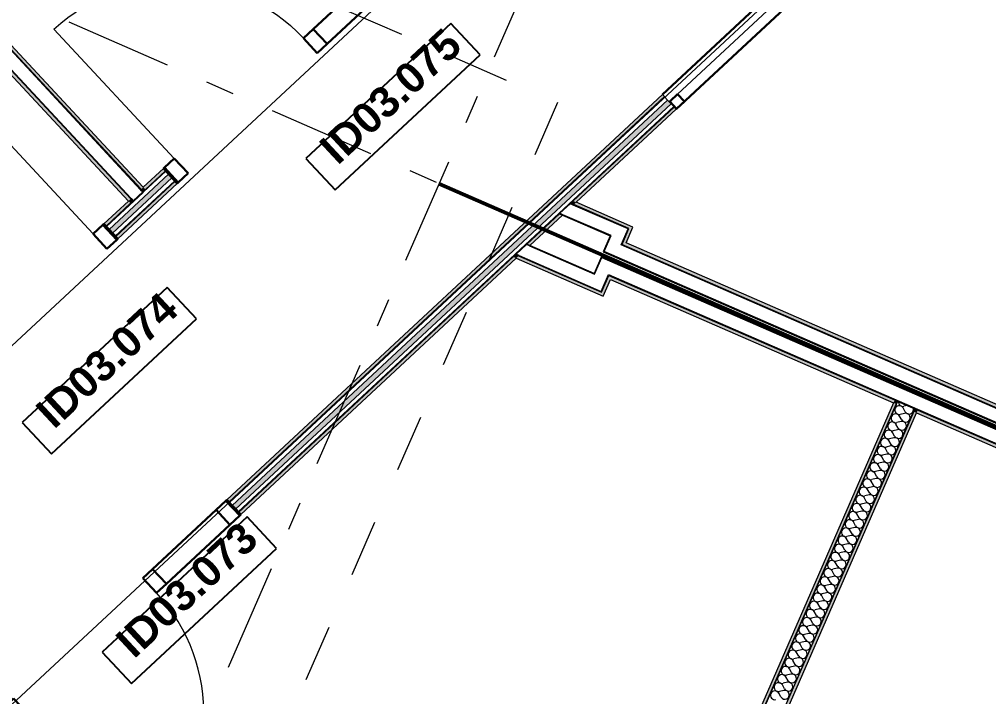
# Model space of a CAD drawing. Header units: millimetres. Extents: x -50172 to 90294, y -80883 to 25069.
# Drawn here: x -22961 to -18183, y -30092 to -26755 of the extents above; entities that cross this region are included whole.
import ezdxf
from ezdxf.enums import TextEntityAlignment as Align

# ---------------------------------------------------------------- set-up
doc = ezdxf.new("R2010")
doc.units = ezdxf.units.MM
doc.header["$MEASUREMENT"] = 0
doc.linetypes.add('Dashed', pattern=[564.444447, 282.222223, -282.222223])
doc.linetypes.add('Double Dashed', pattern=[1093.611073, 529.166651, -211.666656, 141.111112, -211.666656])
for name, color, linetype in [('A-95-MC_Marker_Section_P2.Marker', 7, 'Continuous'), ('New_A-05-M_Gross_Int_Circulation', 7, 'Continuous'), ('New_A-15-MG_Structural_Grid_Phase_2', 7, 'Continuous'), ('New_A-25-M_Wall_Int', 7, 'Continuous'), ('New_ArchiCAD Door Markers', 7, 'Continuous'), ('New_ArchiCAD Doors', 7, 'Continuous'), ('New_ArchiCAD Windows', 7, 'Continuous')]:
    doc.layers.add(name, color=color, linetype=linetype)
for name, color, linetype, lineweight in [('A-95-MC_Marker_Section_P2.Marker_Pen_No__1', 7, 'Continuous', 13), ('New_A-25-M_Wall_Int_Pen_No__1', 7, 'Continuous', 13), ('New_A-95-P_Drawing_Pen_No__156', 5, 'Continuous', 50), ('New_ArchiCAD Door Markers_Pen_No__1', 7, 'Continuous', 13), ('New_ArchiCAD Door Markers_Pen_No__5', 7, 'Continuous', 25), ('New_ArchiCAD Doors_Pen_No__1', 7, 'Continuous', 13), ('New_ArchiCAD Windows_Pen_No__1', 7, 'Continuous', 13), ('New_ArchiCAD Windows_Pen_No__83', 8, 'Continuous', 20), ('New_ArchiCAD Zone Stamps_Pen_No__6', 7, 'Continuous', 35)]:
    doc.layers.add(name, color=color, linetype=linetype, lineweight=lineweight)
for name, color, linetype, lineweight, true_color in [('New_A-05-M_Gross_Int_Circulation_Pen_No__74', 7, 'Continuous', 20, 0x606060), ('New_A-05-M_Gross_Int_Plant_Pen_No__74', 7, 'Continuous', 20, 0x606060), ('New_A-15-MG_Structural_Grid_Phase_2_Pen_No__222', 7, 'Continuous', 13, 0x65af33), ('New_A-25-M_Wall_Int_Pen_No__107', 7, 'Continuous', 15, 0xa6a6a6), ('New_ArchiCAD Doors_Pen_No__43', 7, 'Continuous', 30, 0x444444), ('New_ArchiCAD Doors_Pen_No__63', 7, 'Continuous', 20, 0x606060), ('New_ArchiCAD Windows_Pen_No__23', 7, 'Continuous', 30, 0x2a2a2a), ('New_ArchiCAD Windows_Pen_No__43', 7, 'Continuous', 30, 0x444444)]:
    doc.layers.add(name, color=color, linetype=linetype, lineweight=lineweight, true_color=true_color)
doc.styles.add('GENERATED_STYLE_1', font='')
doc.styles.add('GENERATED_STYLE_2', font='')
doc.styles.add('GENERATED_STYLE_3', font='')
doc.styles.add('GENERATED_STYLE_4', font='')
doc.styles.get('GENERATED_STYLE_1').set_extended_font_data('Arial', bold=True)
doc.styles.get('GENERATED_STYLE_2').set_extended_font_data('Swis721 BT', bold=True)
doc.styles.get('GENERATED_STYLE_3').set_extended_font_data('Arial')
doc.styles.get('GENERATED_STYLE_4').set_extended_font_data('Swis721 BT')
doc.linetypes.add('Double Slash', pattern='A,0,[1,EC-MA-00-03-DR-A-00371 Phase 2 Central Wing Third Floor GA-S2-P161.Shx,S=15.679012,R=0,X=0,Y=0],-1975.555563,0', length=1975.555563)

# ---------------------------------------------------------------- blocks, each defined once
blk = doc.blocks.new('Corridor 02-Third_INB 3152_2_1', base_point=(-27291.1, -30973.4))
at = {"layer": 'New_A-05-M_Gross_Int_Circulation_Pen_No__74', "linetype": 'Continuous'}
for p, q in [((-6645.4, -13146), (-25292.6, -30497.4)), ((-24435.4, -31464.6), (-5754.5, -14103.4))]:
    blk.add_line(p, q, dxfattribs=at)
at = {"layer": 'New_ArchiCAD Zone Stamps_Pen_No__6'}
for tag, height, style, p in [('ROOM_NAME', 250, 'GENERATED_STYLE_1', (-28123.9, -29413.8)), ('zoneNameLine2', 250, 'GENERATED_STYLE_1', (-28312.4, -29846)), ('ROOM_NUMBER', 200, 'GENERATED_STYLE_3', (-28500.8, -30266.7)), ('measuredAreaCode', 200, 'GENERATED_STYLE_3', (-28657.8, -30626.8)), ('ROOM_HOLES_PRM', 200, 'GENERATED_STYLE_3', (-28350.4, -30760.8)), ('DUMMY_649', 200, 'GENERATED_STYLE_3', (-27721.3, -31035.2)), ('DUMMY_650', 133.3, 'GENERATED_STYLE_3', (-27442, -31141.7))]:
    blk.add_attdef(tag, text='', height=height, rotation=336.4404, dxfattribs=dict(at, style=style)).set_placement(p, align=Align.TOP_LEFT)
blk = doc.blocks.new('*X532')
at = {"layer": 'New_A-25-M_Wall_Int_Pen_No__107', "linetype": 'Continuous'}
blk.add_hatch(color=256, dxfattribs=at).paths.add_polyline_path([(-19765.7, -27152.1), (-21912.4, -29149.7), (-21895.3, -29168), (-19748.7, -27170.4), (-19757.5, -27160.9)])
blk = doc.blocks.new('Horizontal Multi-Sash Window 19')
at = {"layer": 'New_ArchiCAD Windows_Pen_No__1', "linetype": 'Continuous'}
for p, q in [((-1500, -13), (-1500, 0)), ((1500, -13), (1500, 0)), ((-1500, -32), (-1500, -13)), ((-1500, -35), (-1500, -32)), ((-1500, -50), (-1500, -35)), ((1500, -32), (1500, -13)), ((1500, -35), (1500, -32)), ((1500, -50), (1500, -35))]:
    blk.add_line(p, q, dxfattribs=at)
at = {"layer": 'New_ArchiCAD Windows_Pen_No__23', "linetype": 'Continuous'}
for p, q in [((-1500, 50), (1500, 50)), ((-1500, -50), (1500, -50))]:
    blk.add_line(p, q, dxfattribs=at)
at = {"layer": 'New_ArchiCAD Windows_Pen_No__43', "linetype": 'Continuous'}
for p, q in [((-1500, 0), (-1495, 0)), ((-1495, 0), (-1445, 0)), ((-1445, 0), (-1445, -50)), ((-515, -50), (-515, 0)), ((-515, 0), (-490, 0)), ((-490, 0), (-465, 0)), ((-465, 0), (-465, -50)), ((465, -50), (465, 0)), ((465, 0), (490, 0)), ((490, 0), (515, 0)), ((515, 0), (515, -50)), ((1445, -50), (1445, 0)), ((1445, 0), (1495, 0)), ((1495, 0), (1500, 0)), ((-1495, -50), (-1500, -50)), ((-1445, -50), (-1495, -50)), ((-490, -50), (-515, -50)), ((-465, -50), (-490, -50)), ((490, -50), (465, -50)), ((515, -50), (490, -50)), ((1495, -50), (1445, -50)), ((1500, -50), (1495, -50))]:
    blk.add_line(p, q, dxfattribs=at)
at = {"layer": 'New_ArchiCAD Windows_Pen_No__83', "linetype": 'Continuous'}
for p, q in [((-1495, -50), (-1495, 0)), ((-1445, 0), (-515, 0)), ((-465, 0), (465, 0)), ((515, 0), (1445, 0)), ((1495, -50), (1495, 0)), ((-515, -50), (-1445, -50)), ((465, -50), (-465, -50)), ((1445, -50), (515, -50))]:
    blk.add_line(p, q, dxfattribs=at)
blk = doc.blocks.new('Door with Sidelight on Side 2 19_8')
at = {"layer": 'New_ArchiCAD Doors_Pen_No__1', "linetype": 'Continuous'}
for p, q in [((-755, 0), (-755, -15)), ((755, 0), (755, -15)), ((-755, -15), (-755, -18)), ((-755, -18), (-755, -37)), ((-755, -37), (-755, -62)), ((755, -15), (755, -18)), ((755, -18), (755, -37)), ((755, -37), (755, -62)), ((-755, -62), (-755, -82)), ((-755, -82), (-755, -85)), ((-755, -85), (-755, -100)), ((755, -62), (755, -82)), ((755, -82), (755, -85)), ((755, -85), (755, -100))]:
    blk.add_line(p, q, dxfattribs=at)
at = {"layer": 'New_ArchiCAD Doors_Pen_No__43', "linetype": 'Continuous'}
for p, q in [((-748, 0), (-755, 0)), ((-755, 0), (-755, -100)), ((-682, 0), (-748, 0)), ((-748, 0), (-748, -100)), ((-254, 0), (-682, 0)), ((-682, 0), (-682, -100)), ((-682, -100), (-682, 0)), ((-254, -100), (-254, 0)), ((-188, 0), (-254, 0)), ((-254, 0), (-254, -100)), ((-188, -100), (-188, 0)), ((748, 0), (682, 0)), ((682, 0), (682, -100)), ((748, 0), (755, 0)), ((748, -100), (748, 0)), ((755, 0), (755, -100)), ((-748, -100), (-755, -100)), ((-748, -100), (-682, -100)), ((-682, -100), (-254, -100)), ((-254, -100), (-188, -100)), ((682, -100), (748, -100)), ((748, -100), (755, -100))]:
    blk.add_line(p, q, dxfattribs=at)
at = {"layer": 'New_ArchiCAD Doors_Pen_No__63', "linetype": 'Continuous'}
blk.add_line((682, 0), (682, 870), dxfattribs=at)
blk.add_arc((682, 0), 870, 90, 180, dxfattribs=at)
blk = doc.blocks.new('Door Stamp 17_16')
at = {"layer": 'New_ArchiCAD Door Markers_Pen_No__5', "linetype": 'Continuous'}
for p, q in [((206.6, 241.9), (-770.5, 241.9)), ((-770.5, 241.9), (-770.5, 30.2)), ((206.6, 241.9), (-770.5, 241.9)), ((206.6, 30.2), (206.6, 241.9)), ((-770.5, 30.2), (206.6, 30.2))]:
    blk.add_line(p, q, dxfattribs=at)
at = {"layer": 'New_ArchiCAD Door Markers_Pen_No__1', "style": 'GENERATED_STYLE_2'}
blk.add_attdef('AC_WIDO_ID', text='', height=150, rotation=180, dxfattribs=at).set_placement((147.8, 286.5), align=Align.BOTTOM_LEFT)
blk = doc.blocks.new('Wall_117_1', base_point=(-1115.1, -9881.6))
at = {"layer": 'New_A-25-M_Wall_Int_Pen_No__107', "linetype": 'Continuous'}
for points in [[(-19791.6, -27124.3), (-21938.3, -29121.9), (-21928, -29132.9), (-19781.3, -27135.3)], [(-19733.7, -27186.5), (-20231.2, -27649.5), (-20216.2, -27656.1), (-19723.4, -27197.5)], [(-20228.2, -27667.2), (-20216.2, -27656.1), (-20231.2, -27649.5), (-20243.2, -27660.7)], [(-20444.5, -27868.5), (-20284.1, -27719.2), (-20299.1, -27712.7), (-20459.5, -27861.9)], [(-20527.3, -27925.1), (-21880.4, -29184.1), (-21870.1, -29195.1), (-20512.3, -27931.6)], [(-20512.3, -27931.6), (-20500.4, -27920.5), (-20515.4, -27913.9), (-20527.3, -27925.1)]]:
    blk.add_hatch(color=256, dxfattribs=at).paths.add_polyline_path(points)
at = {"layer": 'New_A-25-M_Wall_Int_Pen_No__107', "linetype": 'Continuous', "lineweight": 0, "true_color": 0x535353}
for points in [[(-21928, -29132.9), (-21926, -29135.1), (-19779.3, -27137.5), (-19781.3, -27135.3)], [(-19735.7, -27184.3), (-20299.7, -27709.1), (-20296.7, -27710.4), (-19733.7, -27186.5)], [(-20230.6, -27669.4), (-20228.2, -27667.2), (-20243.2, -27660.7), (-20245.6, -27662.9)], [(-20513, -27911.7), (-20299.1, -27712.7), (-20302.1, -27711.4), (-20516, -27910.4)], [(-20299.1, -27712.7), (-20296.7, -27710.4), (-20299.7, -27709.1), (-20302.1, -27711.4)], [(-20284.1, -27719.2), (-20281.7, -27717), (-20296.7, -27710.4), (-20299.1, -27712.7)], [(-20446.9, -27870.7), (-20444.5, -27868.5), (-20459.5, -27861.9), (-20461.9, -27864.2)], [(-20518.4, -27912.6), (-21882.4, -29181.9), (-21880.4, -29184.1), (-20515.4, -27913.9)], [(-20515.4, -27913.9), (-20513, -27911.7), (-20516, -27910.4), (-20518.4, -27912.6)], [(-20500.4, -27920.5), (-20498, -27918.2), (-20513, -27911.7), (-20515.4, -27913.9)]]:
    blk.add_hatch(color=251, dxfattribs=at).paths.add_polyline_path(points)
at = {"layer": 'New_A-25-M_Wall_Int_Pen_No__1', "linetype": 'Continuous'}
for p, q in [((-19781.3, -27135.3), (-21928, -29132.9)), ((-19779.3, -27137.5), (-21926, -29135.1)), ((-19781.3, -27135.3), (-19791.6, -27124.3)), ((-19779.3, -27137.5), (-19781.3, -27135.3)), ((-19765.7, -27152.1), (-19779.3, -27137.5)), ((-19765.7, -27152.1), (-21912.4, -29149.7)), ((-19748.7, -27170.4), (-21895.3, -29168)), ((-19735.7, -27184.3), (-20299.7, -27709.1)), ((-19733.7, -27186.5), (-20231.2, -27649.5)), ((-19757.5, -27160.9), (-19765.7, -27152.1)), ((-19748.7, -27170.4), (-19757.5, -27160.9)), ((-19735.7, -27184.3), (-19748.7, -27170.4)), ((-19733.7, -27186.5), (-19735.7, -27184.3)), ((-19723.4, -27197.5), (-19733.7, -27186.5)), ((-20245.6, -27662.9), (-20296.7, -27710.4)), ((-20230.6, -27669.4), (-20245.6, -27662.9)), ((-20231.2, -27649.5), (-20243.2, -27660.7)), ((-20228.2, -27667.2), (-20243.2, -27660.7)), ((-20302.1, -27711.4), (-20516, -27910.4)), ((-20299.1, -27712.7), (-20459.5, -27861.9)), ((-20299.7, -27709.1), (-20302.1, -27711.4)), ((-20299.1, -27712.7), (-20284.1, -27719.2)), ((-20281.7, -27717), (-20296.7, -27710.4)), ((-20461.9, -27864.2), (-20513, -27911.7)), ((-20446.9, -27870.7), (-20461.9, -27864.2)), ((-20444.5, -27868.5), (-20459.5, -27861.9)), ((-20518.4, -27912.6), (-21882.4, -29181.9)), ((-20527.3, -27925.1), (-21880.4, -29184.1)), ((-20515.4, -27913.9), (-20527.3, -27925.1)), ((-20516, -27910.4), (-20518.4, -27912.6)), ((-20515.4, -27913.9), (-20500.4, -27920.5)), ((-20498, -27918.2), (-20513, -27911.7)), ((-21928, -29132.9), (-21938.3, -29121.9)), ((-21926, -29135.1), (-21928, -29132.9)), ((-21912.4, -29149.7), (-21926, -29135.1)), ((-21895.3, -29168), (-21912.4, -29149.7)), ((-21882.4, -29181.9), (-21895.3, -29168)), ((-21880.4, -29184.1), (-21882.4, -29181.9)), ((-21870.1, -29195.1), (-21880.4, -29184.1))]:
    blk.add_line(p, q, dxfattribs=at)
at = {"layer": 'New_A-25-M_Wall_Int_Pen_No__1', "linetype": 'Continuous', "flags": 128}
for points in [[(-19791.6, -27124.3), (-21938.3, -29121.9)], [(-20216.2, -27656.1), (-19723.4, -27197.5)], [(-20444.5, -27868.5), (-20284.1, -27719.2)], [(-21870.1, -29195.1), (-20512.3, -27931.6)]]:
    blk.add_lwpolyline(points, dxfattribs=at)
at = {"layer": 'New_A-25-M_Wall_Int', "color": 250, "lineweight": 50, "true_color": 0x2a2a2a}
blk.add_blockref('*X532', (0, 0), dxfattribs=at)
at = {"layer": 'New_ArchiCAD Door Markers'}
ref = blk.add_blockref('Door Stamp 17_16', (-22422.8, -29709.4), dxfattribs=dict(at, rotation=222.9395604774693))
ref.add_attrib('AC_WIDO_ID', 'ID03.073', dxfattribs={"layer": 'New_ArchiCAD Door Markers_Pen_No__1', "color": 7, "height": 150, "rotation": 42.9396, "style": 'GENERATED_STYLE_2'}).set_placement((-22366.2, -29942.4), align=Align.BOTTOM_LEFT)
at = {"layer": 'New_ArchiCAD Doors', "color": 251, "linetype": 'Continuous', "lineweight": 20, "true_color": 0x606060, "zscale": 1000, "rotation": 222.9395604774693}
blk.add_blockref('Door with Sidelight on Side 2 19_8', (-22422.8, -29709.4), dxfattribs=at)
at = {"layer": 'New_ArchiCAD Windows', "color": 251, "linetype": 'Continuous', "lineweight": 20, "true_color": 0x606060, "zscale": 1000, "rotation": 42.93956047746932}
blk.add_blockref('Horizontal Multi-Sash Window 19', (-18659.4, -26139.1), dxfattribs=at)
blk = doc.blocks.new('*X575')
at = {"layer": 'New_A-25-M_Wall_Int_Pen_No__107', "linetype": 'Continuous'}
blk.add_hatch(color=256, dxfattribs=at).paths.add_polyline_path([(-22519.2, -27789.4), (-22502.2, -27807.7), (-22209.4, -27535.2), (-22226.4, -27516.9)])
blk = doc.blocks.new('Door Stamp 17_19')
at = {"layer": 'New_ArchiCAD Door Markers_Pen_No__5', "linetype": 'Continuous'}
for p, q in [((770.5, -441.9), (-206.6, -441.9)), ((-206.6, -441.9), (-206.6, -653.7)), ((770.5, -653.7), (770.5, -441.9)), ((-206.6, -653.7), (770.5, -653.7)), ((-206.6, -653.7), (770.5, -653.7))]:
    blk.add_line(p, q, dxfattribs=at)
at = {"layer": 'New_ArchiCAD Door Markers_Pen_No__1', "style": 'GENERATED_STYLE_2'}
blk.add_attdef('AC_WIDO_ID', text='', height=150, dxfattribs=at).set_placement((-147.8, -609.1), align=Align.BOTTOM_LEFT)
blk = doc.blocks.new('Wall_128_1', base_point=(-25323.7, -30348.4))
at = {"layer": 'New_A-25-M_Wall_Int_Pen_No__107', "linetype": 'Continuous', "lineweight": 0, "true_color": 0x535353}
for points in [[(-22351.2, -27603), (-22349.2, -27605.2), (-22239.4, -27503), (-22241.4, -27500.8)], [(-22488.6, -27822.4), (-22486.5, -27824.6), (-22193.7, -27552.1), (-22195.8, -27549.9)], [(-22353.4, -27605.1), (-22534.2, -27773.3), (-22532.2, -27775.5), (-22351.4, -27607.3)], [(-22361.4, -27592), (-22363.6, -27594.1), (-22353.4, -27605.1), (-22351.2, -27603)], [(-22351.2, -27603), (-22353.4, -27605.1), (-22351.4, -27607.3), (-22349.2, -27605.2)], [(-22410.5, -27637.7), (-22412.7, -27639.7), (-22402.5, -27650.7), (-22400.3, -27648.7)]]:
    blk.add_hatch(color=251, dxfattribs=at).paths.add_polyline_path(points)
at = {"layer": 'New_A-25-M_Wall_Int_Pen_No__107', "linetype": 'Continuous'}
for points in [[(-22251.6, -27489.9), (-22350.4, -27581.8), (-22340.2, -27592.8), (-22241.4, -27500.8)], [(-22486.5, -27824.6), (-22476.3, -27835.6), (-22183.5, -27563.1), (-22193.7, -27552.1)], [(-22350.4, -27581.8), (-22361.4, -27592), (-22351.2, -27603), (-22340.2, -27592.8)], [(-22423.7, -27649.9), (-22544.4, -27762.3), (-22534.2, -27773.3), (-22413.4, -27660.9)], [(-22412.7, -27639.7), (-22423.7, -27649.9), (-22413.4, -27660.9), (-22402.5, -27650.7)]]:
    blk.add_hatch(color=256, dxfattribs=at).paths.add_polyline_path(points)
at = {"layer": 'New_A-25-M_Wall_Int_Pen_No__1', "linetype": 'Continuous'}
for p, q in [((-22519.2, -27789.4), (-22226.4, -27516.9)), ((-22349.2, -27605.2), (-22239.4, -27503)), ((-22340.2, -27592.8), (-22241.4, -27500.8)), ((-22251.6, -27489.9), (-22241.4, -27500.8)), ((-22241.4, -27500.8), (-22239.4, -27503)), ((-22239.4, -27503), (-22226.4, -27516.9)), ((-22226.4, -27516.9), (-22209.4, -27535.2)), ((-22502.2, -27807.7), (-22209.4, -27535.2)), ((-22488.6, -27822.4), (-22195.8, -27549.9)), ((-22486.5, -27824.6), (-22193.7, -27552.1)), ((-22209.4, -27535.2), (-22195.8, -27549.9)), ((-22195.8, -27549.9), (-22193.7, -27552.1)), ((-22193.7, -27552.1), (-22183.5, -27563.1)), ((-22532.2, -27775.5), (-22351.4, -27607.3)), ((-22400.3, -27648.7), (-22353.4, -27605.1)), ((-22363.6, -27594.1), (-22353.4, -27605.1)), ((-22351.2, -27603), (-22361.4, -27592)), ((-22351.4, -27607.3), (-22349.2, -27605.2)), ((-22351.2, -27603), (-22340.2, -27592.8)), ((-22534.2, -27773.3), (-22413.4, -27660.9)), ((-22413.4, -27660.9), (-22402.5, -27650.7)), ((-22412.7, -27639.7), (-22402.5, -27650.7)), ((-22410.5, -27637.7), (-22400.3, -27648.7)), ((-22544.4, -27762.3), (-22534.2, -27773.3)), ((-22534.2, -27773.3), (-22532.2, -27775.5)), ((-22532.2, -27775.5), (-22519.2, -27789.4)), ((-22519.2, -27789.4), (-22502.2, -27807.7)), ((-22502.2, -27807.7), (-22488.6, -27822.4)), ((-22488.6, -27822.4), (-22486.5, -27824.6)), ((-22486.5, -27824.6), (-22476.3, -27835.6))]:
    blk.add_line(p, q, dxfattribs=at)
at = {"layer": 'New_A-25-M_Wall_Int_Pen_No__1', "linetype": 'Continuous', "flags": 128}
for points in [[(-22251.6, -27489.9), (-22350.4, -27581.8)], [(-22476.3, -27835.6), (-22183.5, -27563.1)], [(-22423.7, -27649.9), (-22544.4, -27762.3)]]:
    blk.add_lwpolyline(points, dxfattribs=at)
at = {"layer": 'New_A-25-M_Wall_Int', "color": 250, "lineweight": 50, "true_color": 0x2a2a2a}
blk.add_blockref('*X575', (0, 0), dxfattribs=at)
at = {"layer": 'New_ArchiCAD Door Markers'}
ref = blk.add_blockref('Door Stamp 17_19', (-21698.9, -26975.5), dxfattribs=dict(at, rotation=42.93845664641172))
ref.add_attrib('AC_WIDO_ID', 'ID03.075', dxfattribs={"layer": 'New_ArchiCAD Door Markers_Pen_No__1', "color": 7, "height": 150, "rotation": 42.9385, "style": 'GENERATED_STYLE_2'}).set_placement((-21361.8, -27510.2), align=Align.BOTTOM_LEFT)
ref = blk.add_blockref('Door Stamp 17_19', (-23097.2, -28276.7), dxfattribs=dict(at, rotation=42.93845664641172))
ref.add_attrib('AC_WIDO_ID', 'ID03.074', dxfattribs={"layer": 'New_ArchiCAD Door Markers_Pen_No__1', "color": 7, "height": 150, "rotation": 42.9385, "style": 'GENERATED_STYLE_2'}).set_placement((-22760.1, -28811.1), align=Align.BOTTOM_LEFT)
at = {"layer": 'New_ArchiCAD Doors', "color": 251, "linetype": 'Continuous', "lineweight": 20, "true_color": 0x606060, "xscale": -1, "zscale": 1000, "rotation": 42.93845664641172}
blk.add_blockref('Door with Sidelight on Side 2 19_8', (-21698.9, -26975.5), dxfattribs=at)
at = {"layer": 'New_ArchiCAD Doors', "color": 251, "linetype": 'Continuous', "lineweight": 20, "true_color": 0x606060, "zscale": 1000, "rotation": 42.93845664641172}
blk.add_blockref('Door with Sidelight on Side 2 19_8', (-23097.2, -28276.7), dxfattribs=at)
blk = doc.blocks.new('*X641')
at = {"layer": 'New_A-25-M_Wall_Int_Pen_No__107', "linetype": 'Continuous'}
for p, q in [((-18593.8, -28688.3), (-18604.6, -28669.2)), ((-18611.3, -28728.4), (-18622.1, -28709.4)), ((-18597.3, -28696.3), (-18618.6, -28701.3)), ((-18628.8, -28768.6), (-18639.7, -28749.5)), ((-18614.8, -28736.5), (-18636.1, -28741.5)), ((-18646.4, -28808.7), (-18657.2, -28789.7)), ((-18632.3, -28776.6), (-18653.7, -28781.7)), ((-18667.4, -28856.9), (-18688.7, -28862)), ((-18663.9, -28848.9), (-18674.7, -28829.8)), ((-18649.9, -28816.8), (-18671.2, -28821.8)), ((-18684.9, -28897.1), (-18706.2, -28902.1)), ((-18681.4, -28889.1), (-18692.2, -28870)), ((-18716.4, -28969.4), (-18727.2, -28950.3)), ((-18702.4, -28937.2), (-18723.7, -28942.3)), ((-18698.9, -28929.2), (-18709.7, -28910.2)), ((-18733.9, -29009.5), (-18744.7, -28990.5)), ((-18719.9, -28977.4), (-18741.2, -28982.4)), ((-18751.4, -29049.7), (-18762.2, -29030.6)), ((-18737.4, -29017.6), (-18758.7, -29022.6)), ((-18772.4, -29097.9), (-18793.7, -29102.9)), ((-18768.9, -29089.8), (-18779.7, -29070.8)), ((-18754.9, -29057.7), (-18776.2, -29062.8)), ((-18789.9, -29138), (-18811.3, -29143.1)), ((-18786.4, -29130), (-18797.2, -29111)), ((-18821.5, -29210.3), (-18832.3, -29191.3)), ((-18807.5, -29178.2), (-18828.8, -29183.2)), ((-18804, -29170.2), (-18814.8, -29151.1)), ((-18839, -29250.5), (-18849.8, -29231.4)), ((-18825, -29218.4), (-18846.3, -29223.4)), ((-18856.5, -29290.6), (-18867.3, -29271.6)), ((-18842.5, -29258.5), (-18863.8, -29263.6)), ((-18877.5, -29338.8), (-18898.8, -29343.9)), ((-18874, -29330.8), (-18884.8, -29311.7)), ((-18860, -29298.7), (-18881.3, -29303.7)), ((-18895, -29379), (-18916.3, -29384)), ((-18891.5, -29371), (-18902.3, -29351.9)), ((-18926.5, -29451.3), (-18937.3, -29432.2)), ((-18912.5, -29419.1), (-18933.8, -29424.2)), ((-18909, -29411.1), (-18919.8, -29392.1)), ((-18944, -29491.4), (-18954.8, -29472.4)), ((-18930, -29459.3), (-18951.3, -29464.3)), ((-18961.5, -29531.6), (-18972.4, -29512.5)), ((-18947.5, -29499.5), (-18968.9, -29504.5)), ((-18979.1, -29571.7), (-18989.9, -29552.7)), ((-18965, -29539.6), (-18986.4, -29544.7)), ((-19000.1, -29619.9), (-19021.4, -29625)), ((-18996.6, -29611.9), (-19007.4, -29592.8)), ((-18982.6, -29579.8), (-19003.9, -29584.8)), ((-19031.6, -29692.2), (-19042.4, -29673.2)), ((-19017.6, -29660.1), (-19038.9, -29665.1)), ((-19014.1, -29652.1), (-19024.9, -29633)), ((-19049.1, -29732.4), (-19059.9, -29713.3)), ((-19035.1, -29700.2), (-19056.4, -29705.3)), ((-19066.6, -29772.5), (-19077.4, -29753.5)), ((-19052.6, -29740.4), (-19073.9, -29745.4)), ((-19084.1, -29812.7), (-19094.9, -29793.6)), ((-19070.1, -29780.6), (-19091.4, -29785.6)), ((-19105.1, -29860.9), (-19126.5, -29865.9)), ((-19101.6, -29852.8), (-19112.4, -29833.8)), ((-19087.6, -29820.7), (-19108.9, -29825.8)), ((-19122.6, -29901), (-19144, -29906.1)), ((-19119.1, -29893), (-19130, -29873.9)), ((-19154.2, -29973.3), (-19165, -29954.3)), ((-19140.2, -29941.2), (-19161.5, -29946.2)), ((-19136.7, -29933.2), (-19147.5, -29914.1)), ((-19171.7, -30013.5), (-19182.5, -29994.4)), ((-19157.7, -29981.3), (-19179, -29986.4)), ((-19189.2, -30053.6), (-19200, -30034.6)), ((-19175.2, -30021.5), (-19196.5, -30026.5)), ((-19206.7, -30093.8), (-19217.5, -30074.7)), ((-19192.7, -30061.7), (-19214, -30066.7))]:
    blk.add_line(p, q, dxfattribs=at)
for centre, start, end in [((-18623.7, -28680), 79.3536, 156.4404), ((-18623.7, -28680), 29.5705, 53.5272), ((-18641.2, -28720.2), 156.4404, 283.3103), ((-18641.2, -28720.2), 29.5705, 156.4404), ((-18623.7, -28680), 156.4404, 283.3103), ((-18592.3, -28717.6), 209.5705, 103.3103), ((-18574.8, -28677.5), 209.5705, 334.9912), ((-18658.7, -28760.3), 156.4404, 283.3103), ((-18658.7, -28760.3), 29.5705, 156.4404), ((-18609.8, -28757.8), 209.5705, 103.3103), ((-18676.2, -28800.5), 156.4404, 283.3103), ((-18676.2, -28800.5), 29.5705, 156.4404), ((-18627.3, -28797.9), 209.5705, 103.3103), ((-18711.2, -28880.8), 29.5705, 156.4404), ((-18693.7, -28840.7), 156.4404, 283.3103), ((-18693.7, -28840.7), 29.5705, 156.4404), ((-18662.3, -28878.2), 209.5705, 103.3103), ((-18644.8, -28838.1), 209.5705, 103.3103), ((-18728.7, -28921), 29.5705, 156.4404), ((-18711.2, -28880.8), 156.4404, 283.3103), ((-18679.8, -28918.4), 209.5705, 103.3103), ((-18746.3, -28961.1), 156.4404, 283.3103), ((-18746.3, -28961.1), 29.5705, 156.4404), ((-18728.7, -28921), 156.4404, 283.3103), ((-18697.3, -28958.6), 209.5705, 103.3103), ((-18763.8, -29001.3), 156.4404, 283.3103), ((-18763.8, -29001.3), 29.5705, 156.4404), ((-18714.9, -28998.7), 209.5705, 103.3103), ((-18781.3, -29041.4), 156.4404, 283.3103), ((-18781.3, -29041.4), 29.5705, 156.4404), ((-18732.4, -29038.9), 209.5705, 103.3103), ((-18816.3, -29121.8), 29.5705, 156.4404), ((-18798.8, -29081.6), 156.4404, 283.3103), ((-18798.8, -29081.6), 29.5705, 156.4404), ((-18767.4, -29119.2), 209.5705, 103.3103), ((-18749.9, -29079), 209.5705, 103.3103), ((-18833.8, -29161.9), 29.5705, 156.4404), ((-18816.3, -29121.8), 156.4404, 283.3103), ((-18784.9, -29159.4), 209.5705, 103.3103), ((-18851.3, -29202.1), 156.4404, 283.3103), ((-18851.3, -29202.1), 29.5705, 156.4404), ((-18833.8, -29161.9), 156.4404, 283.3103), ((-18802.4, -29199.5), 209.5705, 103.3103), ((-18868.8, -29242.2), 156.4404, 283.3103), ((-18868.8, -29242.2), 29.5705, 156.4404), ((-18819.9, -29239.7), 209.5705, 103.3103), ((-18886.3, -29282.4), 156.4404, 283.3103), ((-18886.3, -29282.4), 29.5705, 156.4404), ((-18837.4, -29279.8), 209.5705, 103.3103), ((-18903.9, -29322.6), 156.4404, 283.3103), ((-18903.9, -29322.6), 29.5705, 156.4404), ((-18872.5, -29360.1), 209.5705, 103.3103), ((-18854.9, -29320), 209.5705, 103.3103), ((-18938.9, -29402.9), 29.5705, 156.4404), ((-18921.4, -29362.7), 156.4404, 283.3103), ((-18921.4, -29362.7), 29.5705, 156.4404), ((-18890, -29400.3), 209.5705, 103.3103), ((-18956.4, -29443), 156.4404, 283.3103), ((-18956.4, -29443), 29.5705, 156.4404), ((-18938.9, -29402.9), 156.4404, 283.3103), ((-18907.5, -29440.5), 209.5705, 103.3103), ((-18973.9, -29483.2), 156.4404, 283.3103), ((-18973.9, -29483.2), 29.5705, 156.4404), ((-18925, -29480.6), 209.5705, 103.3103), ((-18991.4, -29523.3), 156.4404, 283.3103), ((-18991.4, -29523.3), 29.5705, 156.4404), ((-18942.5, -29520.8), 209.5705, 103.3103), ((-19008.9, -29563.5), 156.4404, 283.3103), ((-19008.9, -29563.5), 29.5705, 156.4404), ((-18960, -29560.9), 209.5705, 103.3103), ((-19043.9, -29643.8), 29.5705, 156.4404), ((-19026.4, -29603.7), 156.4404, 283.3103), ((-19026.4, -29603.7), 29.5705, 156.4404), ((-18995, -29641.2), 209.5705, 103.3103), ((-18977.5, -29601.1), 209.5705, 103.3103), ((-19061.5, -29684), 29.5705, 156.4404), ((-19043.9, -29643.8), 156.4404, 283.3103), ((-19012.5, -29681.4), 209.5705, 103.3103), ((-19079, -29724.1), 156.4404, 283.3103), ((-19079, -29724.1), 29.5705, 156.4404), ((-19061.5, -29684), 156.4404, 283.3103), ((-19030, -29721.6), 209.5705, 103.3103), ((-19096.5, -29764.3), 156.4404, 283.3103), ((-19096.5, -29764.3), 29.5705, 156.4404), ((-19047.6, -29761.7), 209.5705, 103.3103), ((-19114, -29804.4), 156.4404, 283.3103), ((-19114, -29804.4), 29.5705, 156.4404), ((-19065.1, -29801.9), 209.5705, 103.3103), ((-19149, -29884.8), 29.5705, 156.4404), ((-19131.5, -29844.6), 156.4404, 283.3103), ((-19131.5, -29844.6), 29.5705, 156.4404), ((-19100.1, -29882.2), 209.5705, 103.3103), ((-19082.6, -29842), 209.5705, 103.3103), ((-19166.5, -29924.9), 29.5705, 156.4404), ((-19149, -29884.8), 156.4404, 283.3103), ((-19117.6, -29922.3), 209.5705, 103.3103), ((-19184, -29965.1), 156.4404, 283.3103), ((-19184, -29965.1), 29.5705, 156.4404), ((-19166.5, -29924.9), 156.4404, 283.3103), ((-19135.1, -29962.5), 209.5705, 103.3103), ((-19201.5, -30005.2), 156.4404, 283.3103), ((-19201.5, -30005.2), 29.5705, 156.4404), ((-19152.6, -30002.7), 209.5705, 103.3103), ((-19219, -30045.4), 156.4404, 283.3103), ((-19219, -30045.4), 29.5705, 156.4404), ((-19170.1, -30042.8), 209.5705, 103.3103), ((-19236.6, -30085.5), 156.4404, 283.3103), ((-19236.6, -30085.5), 29.5705, 156.4404), ((-19187.6, -30083), 209.5705, 103.3103)]:
    blk.add_arc(centre, 21.9, start, end, dxfattribs=at)
blk = doc.blocks.new('Wall_143_1', base_point=(-20572.4, -33048.8))
at = {"layer": 'New_A-25-M_Wall_Int_Pen_No__107', "linetype": 'Continuous'}
for points in [[(-20558.7, -33054.8), (-18638.2, -28650.4), (-18651.9, -28644.4), (-20572.4, -33048.8)], [(-20458.8, -33098.3), (-18538.2, -28694), (-18552, -28688), (-20472.5, -33092.4)]]:
    blk.add_hatch(color=256, dxfattribs=at).paths.add_polyline_path(points)
at = {"layer": 'New_A-25-M_Wall_Int_Pen_No__107', "linetype": 'Continuous', "lineweight": 0, "true_color": 0x535353}
for points in [[(-20557.8, -33055.2), (-18637.2, -28650.8), (-18638.2, -28650.4), (-20558.7, -33054.8)], [(-20472.5, -33092.4), (-18552, -28688), (-18552.9, -28687.6), (-20473.4, -33092)]]:
    blk.add_hatch(color=251, dxfattribs=at).paths.add_polyline_path(points)
at = {"layer": 'New_A-25-M_Wall_Int_Pen_No__1', "linetype": 'Continuous'}
for p, q in [((-20558.7, -33054.8), (-18638.2, -28650.4)), ((-20557.8, -33055.2), (-18637.2, -28650.8)), ((-20473.4, -33092), (-18552.9, -28687.6)), ((-20472.5, -33092.4), (-18552, -28688))]:
    blk.add_line(p, q, dxfattribs=at)
at = {"layer": 'New_A-25-M_Wall_Int_Pen_No__1', "linetype": 'Continuous', "flags": 128}
for points in [[(-18651.9, -28644.4), (-20572.4, -33048.8)], [(-20458.8, -33098.3), (-18538.2, -28694)]]:
    blk.add_lwpolyline(points, dxfattribs=at)
at = {"layer": 'New_A-25-M_Wall_Int', "color": 250, "lineweight": 50, "true_color": 0x2a2a2a}
blk.add_blockref('*X641', (0, 0), dxfattribs=at)
blk = doc.blocks.new('Wall_161_1', base_point=(-25302.8, -24409.2))
at = {"layer": 'New_A-25-M_Wall_Int_Pen_No__107', "linetype": 'Continuous', "lineweight": 0, "true_color": 0x535353}
for points in [[(-25085, -24669.7), (-22363.6, -27594.1), (-22361.4, -27592), (-25082.8, -24667.6)], [(-25134.1, -24715.3), (-22412.7, -27639.7), (-22410.5, -27637.7), (-25131.9, -24713.2)]]:
    blk.add_hatch(color=251, dxfattribs=at).paths.add_polyline_path(points)
at = {"layer": 'New_A-25-M_Wall_Int_Pen_No__107', "linetype": 'Continuous'}
for points in [[(-25082.8, -24667.6), (-22361.4, -27592), (-22350.4, -27581.8), (-25071.8, -24657.4)], [(-25145, -24725.5), (-22423.7, -27649.9), (-22412.7, -27639.7), (-25134.1, -24715.3)]]:
    blk.add_hatch(color=256, dxfattribs=at).paths.add_polyline_path(points)
at = {"layer": 'New_A-25-M_Wall_Int_Pen_No__1', "linetype": 'Continuous'}
for p, q in [((-25085, -24669.7), (-22363.6, -27594.1)), ((-25082.8, -24667.6), (-22361.4, -27592)), ((-25134.1, -24715.3), (-22412.7, -27639.7)), ((-25131.9, -24713.2), (-22410.5, -27637.7))]:
    blk.add_line(p, q, dxfattribs=at)
at = {"layer": 'New_A-25-M_Wall_Int_Pen_No__1', "linetype": 'Continuous', "flags": 128}
for points in [[(-22350.4, -27581.8), (-25071.8, -24657.4)], [(-25145, -24725.5), (-22423.7, -27649.9)]]:
    blk.add_lwpolyline(points, dxfattribs=at)
blk = doc.blocks.new('Wall_239_1', base_point=(-9508.8, -32511.3))
at = {"layer": 'New_A-25-M_Wall_Int_Pen_No__107', "linetype": 'Continuous'}
blk.add_hatch(color=256, dxfattribs=at).paths.add_polyline_path([(-9552.8, -32399.4), (-19970.8, -27856.6), (-19990.6, -27864.3), (-9545, -32419.1)])
at = {"layer": 'New_A-25-M_Wall_Int_Pen_No__107', "linetype": 'Continuous', "lineweight": 0, "true_color": 0x535353}
for points in [[(-9510.4, -32507.3), (-20078.8, -27899), (-20082.7, -27900.5), (-9508.8, -32511.3)], [(-9545, -32419.1), (-19990.6, -27864.3), (-19994.5, -27865.9), (-9543.5, -32423.1)]]:
    blk.add_hatch(color=251, dxfattribs=at).paths.add_polyline_path(points)
at = {"layer": 'New_A-25-M_Wall_Int_Pen_No__1', "linetype": 'Continuous'}
for p, q in [((-9510.4, -32507.3), (-20078.8, -27899)), ((-9543.5, -32423.1), (-19994.5, -27865.9)), ((-9545, -32419.1), (-19990.6, -27864.3))]:
    blk.add_line(p, q, dxfattribs=at)
at = {"layer": 'New_A-25-M_Wall_Int_Pen_No__1', "linetype": 'Continuous', "flags": 128}
for points in [[(-9552.8, -32399.4), (-19970.8, -27856.6)], [(-20082.7, -27900.5), (-9508.8, -32511.3)]]:
    blk.add_lwpolyline(points, dxfattribs=at)
blk = doc.blocks.new('*X813')
at = {"layer": 'New_A-25-M_Wall_Int_Pen_No__107', "linetype": 'Continuous'}
for p, q in [((-18627.9, -28638.5), (-18627.9, -28643)), ((-18627.9, -28643), (-18626.2, -28648.8)), ((-18626.2, -28648.8), (-18623, -28653.9)), ((-18623, -28653.9), (-18618.5, -28658)), ((-18618.8, -28658.7), (-18619.3, -28658.6)), ((-18613.2, -28660.8), (-18618.8, -28658.7)), ((-18618.5, -28658), (-18613.1, -28660.7)), ((-18611.5, -28662), (-18613.2, -28660.8)), ((-18613.1, -28660.7), (-18607.1, -28661.8)), ((-18607.1, -28661.8), (-18601.1, -28661.2)), ((-18584.8, -28657.3), (-18601.1, -28661.2)), ((-18555.1, -28686.7), (-18554.7, -28686.2)), ((-18553.1, -28674.3), (-18554.9, -28670.4)), ((-18554.7, -28686.2), (-18553.1, -28674.3))]:
    blk.add_line(p, q, dxfattribs=at)
blk = doc.blocks.new('Wall_263_1', base_point=(-20091.5, -27923.9))
at = {"layer": 'New_A-25-M_Wall_Int_Pen_No__107', "linetype": 'Continuous', "lineweight": 0, "true_color": 0x535353}
for points in [[(-20090, -27927.9), (-9796.3, -32416.4), (-9794.7, -32413.9), (-20091.5, -27923.9)], [(-18631, -28633.9), (-20056.9, -28012.1), (-20055.4, -28016.1), (-18632.2, -28636.7)], [(-18631.2, -28637.1), (-18632.2, -28636.7), (-18638.2, -28650.4), (-18637.2, -28650.8)], [(-18630, -28634.3), (-18631, -28633.9), (-18632.2, -28636.7), (-18631.2, -28637.1)], [(-18631.2, -28637.1), (-9834, -32473.1), (-9832.3, -32470.6), (-18630, -28634.3)], [(-18546, -28674.2), (-18546.9, -28673.8), (-18552.9, -28687.6), (-18552, -28688)]]:
    blk.add_hatch(color=251, dxfattribs=at).paths.add_polyline_path(points)
at = {"layer": 'New_A-25-M_Wall_Int_Pen_No__107', "linetype": 'Continuous'}
for points in [[(-18645.9, -28630.7), (-20055.4, -28016.1), (-20047.6, -28035.8), (-18651.9, -28644.4)], [(-18632.2, -28636.7), (-18645.9, -28630.7), (-18651.9, -28644.4), (-18638.2, -28650.4)], [(-18532.2, -28680.2), (-18546, -28674.2), (-18552, -28688), (-18538.2, -28694)], [(-9836.4, -32472.1), (-18532.2, -28680.2), (-18538.2, -28694), (-9842.4, -32485.8)]]:
    blk.add_hatch(color=256, dxfattribs=at).paths.add_polyline_path(points)
at = {"layer": 'New_A-25-M_Wall_Int_Pen_No__1', "linetype": 'Continuous'}
for p, q in [((-20090, -27927.9), (-9796.3, -32416.4)), ((-20056.9, -28012.1), (-9832.3, -32470.6)), ((-20055.4, -28016.1), (-18632.2, -28636.7)), ((-18632.2, -28636.7), (-18638.2, -28650.4)), ((-18637.2, -28650.8), (-18631.2, -28637.1)), ((-18631.2, -28637.1), (-9834, -32473.1)), ((-18552.9, -28687.6), (-18546.9, -28673.8)), ((-18552, -28688), (-18546, -28674.2))]:
    blk.add_line(p, q, dxfattribs=at)
at = {"layer": 'New_A-25-M_Wall_Int_Pen_No__1', "linetype": 'Continuous', "flags": 128}
for points in [[(-9794.7, -32413.9), (-20091.5, -27923.9)], [(-20047.6, -28035.8), (-18651.9, -28644.4)], [(-18538.2, -28694), (-9842.4, -32485.8)]]:
    blk.add_lwpolyline(points, dxfattribs=at)
at = {"layer": 'New_A-25-M_Wall_Int', "color": 250, "lineweight": 50, "true_color": 0x2a2a2a}
blk.add_blockref('*X813', (0, 0), dxfattribs=at)
blk = doc.blocks.new('Wall_290_1', base_point=(-20444.5, -27868.5))
at = {"layer": 'New_A-25-M_Wall_Int_Pen_No__107', "linetype": 'Continuous', "lineweight": 0, "true_color": 0x535353}
for points in [[(-20446.9, -27870.7), (-20126, -28010.6), (-20127.6, -28006.6), (-20444.5, -27868.5)], [(-20500.4, -27920.5), (-20091.4, -28098.8), (-20093, -28094.8), (-20498, -27918.2)]]:
    blk.add_hatch(color=251, dxfattribs=at).paths.add_polyline_path(points)
at = {"layer": 'New_A-25-M_Wall_Int_Pen_No__107', "linetype": 'Continuous'}
blk.add_hatch(color=256, dxfattribs=at).paths.add_polyline_path([(-20512.3, -27931.6), (-20083.7, -28118.5), (-20091.4, -28098.8), (-20500.4, -27920.5)])
at = {"layer": 'New_A-25-M_Wall_Int_Pen_No__1', "linetype": 'Continuous'}
for p, q in [((-20446.9, -27870.7), (-20126, -28010.6)), ((-20500.4, -27920.5), (-20091.4, -28098.8)), ((-20498, -27918.2), (-20093, -28094.8))]:
    blk.add_line(p, q, dxfattribs=at)
at = {"layer": 'New_A-25-M_Wall_Int_Pen_No__1', "linetype": 'Continuous', "flags": 128}
for points in [[(-20127.6, -28006.6), (-20444.5, -27868.5)], [(-20512.3, -27931.6), (-20083.7, -28118.5)]]:
    blk.add_lwpolyline(points, dxfattribs=at)
blk = doc.blocks.new('Wall_293_1', base_point=(-20127.6, -28006.6))
at = {"layer": 'New_A-25-M_Wall_Int_Pen_No__107', "linetype": 'Continuous', "lineweight": 0, "true_color": 0x535353}
for points in [[(-20126, -28010.6), (-20090, -27927.9), (-20091.5, -27923.9), (-20127.6, -28006.6)], [(-20091.4, -28098.8), (-20055.4, -28016.1), (-20056.9, -28012.1), (-20093, -28094.8)]]:
    blk.add_hatch(color=251, dxfattribs=at).paths.add_polyline_path(points)
at = {"layer": 'New_A-25-M_Wall_Int_Pen_No__107', "linetype": 'Continuous'}
blk.add_hatch(color=256, dxfattribs=at).paths.add_polyline_path([(-20083.7, -28118.5), (-20047.6, -28035.8), (-20055.4, -28016.1), (-20091.4, -28098.8)])
at = {"layer": 'New_A-25-M_Wall_Int_Pen_No__1', "linetype": 'Continuous'}
for p, q in [((-20126, -28010.6), (-20090, -27927.9)), ((-20093, -28094.8), (-20056.9, -28012.1)), ((-20091.4, -28098.8), (-20055.4, -28016.1))]:
    blk.add_line(p, q, dxfattribs=at)
at = {"layer": 'New_A-25-M_Wall_Int_Pen_No__1', "linetype": 'Continuous', "flags": 128}
for points in [[(-20091.5, -27923.9), (-20127.6, -28006.6)], [(-20083.7, -28118.5), (-20047.6, -28035.8)]]:
    blk.add_lwpolyline(points, dxfattribs=at)
blk = doc.blocks.new('Wall_294_1', base_point=(-20082.7, -27900.5))
at = {"layer": 'New_A-25-M_Wall_Int_Pen_No__107', "linetype": 'Continuous', "lineweight": 0, "true_color": 0x535353}
for points in [[(-19990.4, -27863.8), (-19956.3, -27785.8), (-19960.3, -27787.3), (-19994.3, -27865.4)], [(-20078.8, -27898.9), (-20044.5, -27820.4), (-20048.5, -27822), (-20082.7, -27900.5)]]:
    blk.add_hatch(color=251, dxfattribs=at).paths.add_polyline_path(points)
at = {"layer": 'New_A-25-M_Wall_Int_Pen_No__107', "linetype": 'Continuous'}
blk.add_hatch(color=256, dxfattribs=at).paths.add_polyline_path([(-19970.6, -27855.9), (-19936.6, -27778), (-19956.3, -27785.8), (-19990.4, -27863.8)])
at = {"layer": 'New_A-25-M_Wall_Int_Pen_No__1', "linetype": 'Continuous'}
for p, q in [((-19994.3, -27865.4), (-19960.3, -27787.3)), ((-19990.4, -27863.8), (-19956.3, -27785.8)), ((-20078.8, -27898.9), (-20044.5, -27820.4))]:
    blk.add_line(p, q, dxfattribs=at)
at = {"layer": 'New_A-25-M_Wall_Int_Pen_No__1', "linetype": 'Continuous', "flags": 128}
for points in [[(-19970.6, -27855.9), (-19936.6, -27778)], [(-20048.5, -27822), (-20082.7, -27900.5)]]:
    blk.add_lwpolyline(points, dxfattribs=at)
blk = doc.blocks.new('Wall_295_1', base_point=(-20048.5, -27822))
at = {"layer": 'New_A-25-M_Wall_Int_Pen_No__107', "linetype": 'Continuous'}
blk.add_hatch(color=256, dxfattribs=at).paths.add_polyline_path([(-19936.6, -27778), (-20216.2, -27656.1), (-20228.2, -27667.2), (-19956.3, -27785.8)])
at = {"layer": 'New_A-25-M_Wall_Int_Pen_No__107', "linetype": 'Continuous', "lineweight": 0, "true_color": 0x535353}
for points in [[(-19956.3, -27785.8), (-20228.2, -27667.2), (-20230.6, -27669.4), (-19960.3, -27787.3)], [(-20044.5, -27820.4), (-20281.7, -27717), (-20284.1, -27719.2), (-20048.5, -27822)]]:
    blk.add_hatch(color=251, dxfattribs=at).paths.add_polyline_path(points)
at = {"layer": 'New_A-25-M_Wall_Int_Pen_No__1', "linetype": 'Continuous'}
for p, q in [((-19960.3, -27787.3), (-20230.6, -27669.4)), ((-19956.3, -27785.8), (-20228.2, -27667.2)), ((-20044.5, -27820.4), (-20281.7, -27717))]:
    blk.add_line(p, q, dxfattribs=at)
at = {"layer": 'New_A-25-M_Wall_Int_Pen_No__1', "linetype": 'Continuous', "flags": 128}
for points in [[(-19936.6, -27778), (-20216.2, -27656.1)], [(-20284.1, -27719.2), (-20048.5, -27822)]]:
    blk.add_lwpolyline(points, dxfattribs=at)
blk = doc.blocks.new('Standard grid marker_33')
at = {"layer": 'New_A-15-MG_Structural_Grid_Phase_2_Pen_No__222', "linetype": 'Double Dashed'}
blk.add_line((705.1, 0), (54601, 0), dxfattribs=at)
at = {"layer": 'New_A-15-MG_Structural_Grid_Phase_2_Pen_No__222', "style": 'GENERATED_STYLE_4'}
for tag, p in [('AC_MarkerText_1_0', (-500, 43.4)), ('AC_MarkerText_1_1', (55806.1, 43.4))]:
    blk.add_attdef(tag, text='', height=350, rotation=180, dxfattribs=at).set_placement(p, align=Align.MIDDLE_CENTER)
blk = doc.blocks.new('Standard grid marker_40')
at = {"layer": 'New_A-15-MG_Structural_Grid_Phase_2_Pen_No__222', "linetype": 'Double Dashed'}
blk.add_line((18746, 0), (39496.4, 0), dxfattribs=at)
at = {"layer": 'New_A-15-MG_Structural_Grid_Phase_2_Pen_No__222', "style": 'GENERATED_STYLE_4'}
for tag, p in [('AC_MarkerText_1_0', (-500, 41.2)), ('AC_MarkerText_1_1', (58742.4, 41.2))]:
    blk.add_attdef(tag, text='', height=350, rotation=270, dxfattribs=at).set_placement(p, align=Align.MIDDLE_CENTER)
blk = doc.blocks.new('Cutting Plane_7_1', base_point=(-15692.4, -10945.9))
at = {"layer": 'A-95-MC_Marker_Section_P2.Marker_Pen_No__1', "linetype": 'Dashed'}
for p, q in [((-22371.9, -26264.1), (-20307.7, -27164.2)), ((-20307.7, -27164.2), (-38549.4, -68998.4))]:
    blk.add_line(p, q, dxfattribs=at)

msp = doc.modelspace()

# ---------------------------------------------------------------- linework, layer by layer
at = {"layer": 'New_A-05-M_Gross_Int_Plant_Pen_No__74', "linetype": 'Continuous'}
for p, q in [((-20273.5, -27833.7), (-20271.5, -27829.1)), ((-20271.5, -27829.1), (-9398.8, -32570.2))]:
    msp.add_line(p, q, dxfattribs=at)
at = {"layer": 'New_A-95-P_Drawing_Pen_No__156', "linetype": 'Double Slash', "flags": 128}
msp.add_lwpolyline([(-9395.1, -32577.2), (-20891.3, -27564.3)], dxfattribs=at)

# ---------------------------------------------------------------- block references
at = {"layer": 'A-95-MC_Marker_Section_P2.Marker'}
msp.add_blockref('Cutting Plane_7_1', (-15692.4, -10945.9), dxfattribs=at)
at = {"layer": 'New_A-05-M_Gross_Int_Circulation', "linetype": 'Continuous'}
msp.add_blockref('Corridor 02-Third_INB 3152_2_1', (-27291.1, -30973.4), dxfattribs=at)
at = {"layer": 'New_A-15-MG_Structural_Grid_Phase_2', "color": 8, "linetype": 'Continuous', "lineweight": 15, "zscale": 1000}
for name, p, rotation in [('Standard grid marker_40', (-30734.1, -50137), 66.44041158399293), ('Standard grid marker_33', (21520.4, -46057.9), 156.4404115839929)]:
    msp.add_blockref(name, p, dxfattribs=dict(at, rotation=rotation))
at = {"layer": 'New_A-25-M_Wall_Int', "color": 250, "lineweight": 50, "true_color": 0x2a2a2a}
for name, p in [('Wall_128_1', (-25323.7, -30348.4)), ('Wall_117_1', (-1115.1, -9881.6)), ('Wall_161_1', (-25302.8, -24409.2)), ('Wall_295_1', (-20048.5, -27822)), ('Wall_294_1', (-20082.7, -27900.5)), ('Wall_239_1', (-9508.8, -32511.3)), ('Wall_290_1', (-20444.5, -27868.5)), ('Wall_293_1', (-20127.6, -28006.6)), ('Wall_263_1', (-20091.5, -27923.9)), ('Wall_143_1', (-20572.4, -33048.8))]:
    msp.add_blockref(name, p, dxfattribs=at)

doc.saveas('drawing.dxf')
